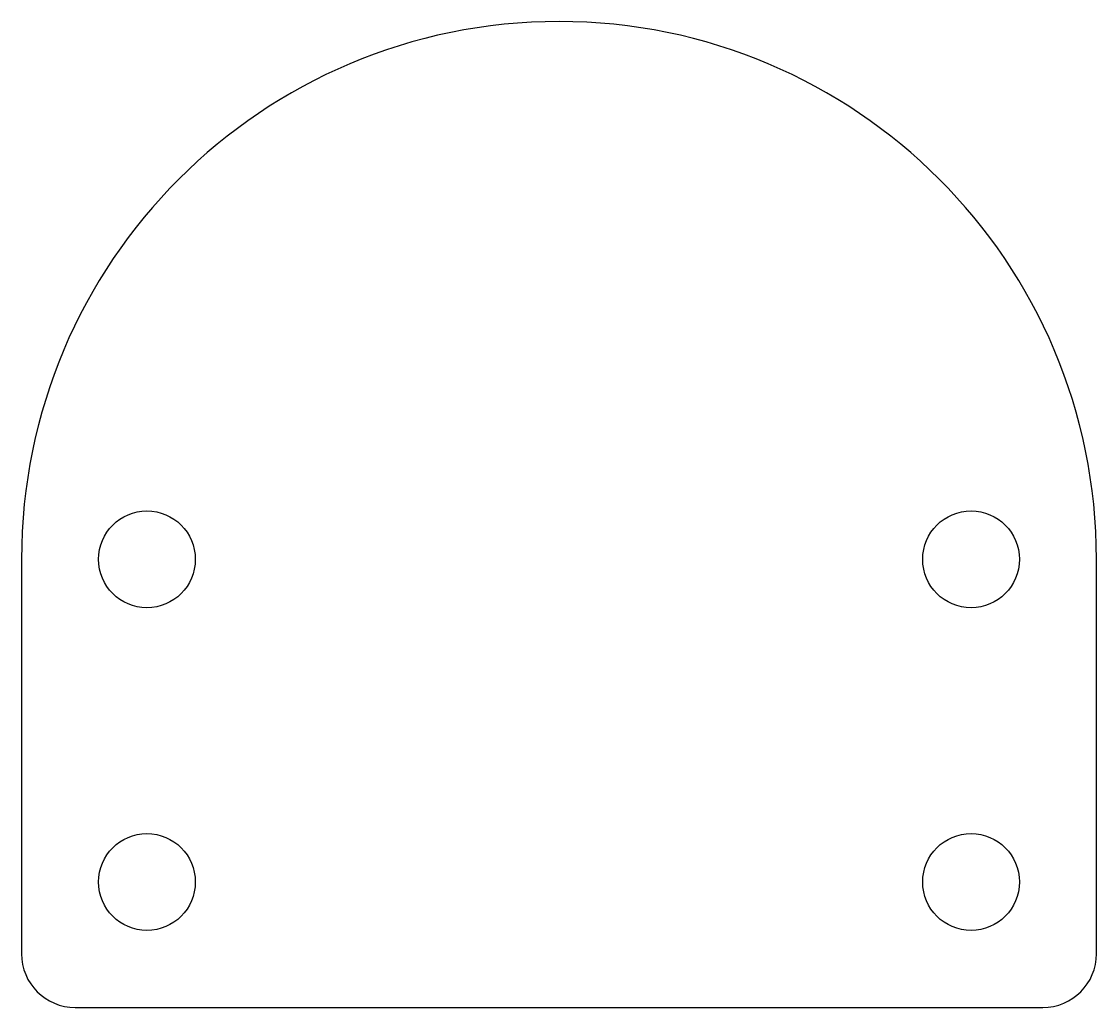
# Model space of a CAD drawing. Header units: millimetres. Extents: x -21.1 to 38.9, y 47 to 102.
import ezdxf

# ---------------------------------------------------------------- set-up
doc = ezdxf.new("R2010")
doc.units = ezdxf.units.MM

msp = doc.modelspace()

# ---------------------------------------------------------------- linework, layer by layer
at = {"color": 7, "linetype": 'Continuous', "lineweight": 25}
for p, q in [((-21.094, 72), (-21.094, 50)), ((38.906, 50), (38.906, 72)), ((-18.094, 47), (35.906, 47))]:
    msp.add_line(p, q, dxfattribs=at)
for centre in [(-14.094, 72), (31.906, 72), (-14.094, 54), (31.906, 54)]:
    msp.add_circle(centre, 2.7, dxfattribs=at)
for centre, radius, start, end in [((8.906, 72), 30, 0, 180), ((-18.094, 50), 3, 180, 270), ((35.906, 50), 3, 270, 0)]:
    msp.add_arc(centre, radius, start, end, dxfattribs=at)

doc.saveas('drawing.dxf')
